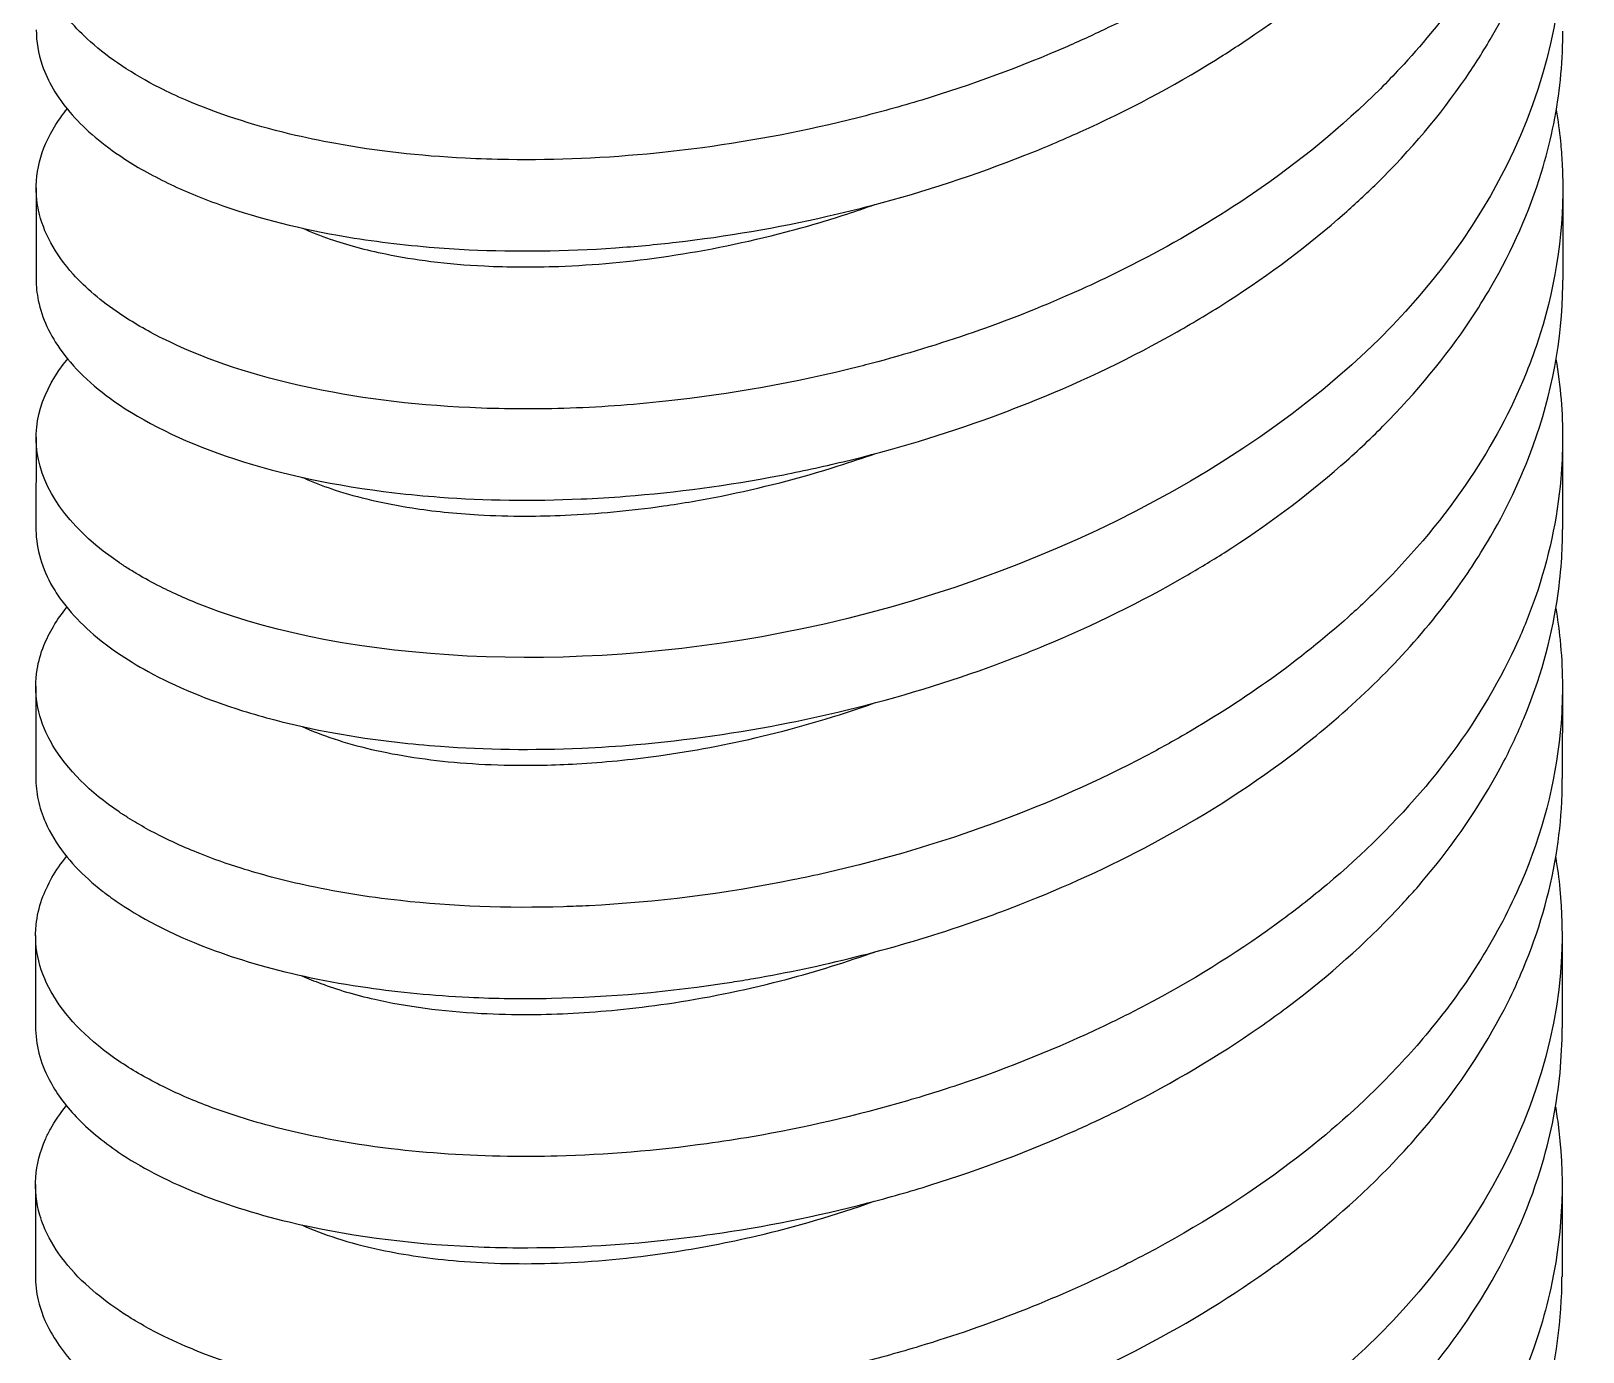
# Model space of a CAD drawing. Header units: millimetres. Extents: x 129 to 6329, y 33 to 3553.
# Drawn here: x 3519.15 to 3539.48, y 2365.58 to 2382.89 of the extents above; entities that cross this region are included whole.
import ezdxf

# ---------------------------------------------------------------- set-up
doc = ezdxf.new("R2010")
doc.units = ezdxf.units.MM
doc.layers.add('vistasIsometricas', color=255, linetype='Continuous')

msp = doc.modelspace()

# ---------------------------------------------------------------- linework, layer by layer
at = {"layer": 'vistasIsometricas', "extrusion": (1e-16, 0.816497, 0.57735)}
for p, q in [((3521.714, 2381.776), (3521.714, 2381.776)), ((3519.213, 2380.833), (3519.212, 2379.638)), ((3539.213, 2380.818), (3539.212, 2379.624)), ((3521.711, 2378.511), (3521.711, 2378.511)), ((3519.211, 2377.568), (3519.21, 2376.373)), ((3539.211, 2377.554), (3539.21, 2376.359)), ((3519.208, 2374.304), (3519.207, 2373.109)), ((3539.208, 2374.289), (3539.207, 2373.094)), ((3521.707, 2371.982), (3521.707, 2371.982)), ((3519.206, 2371.039), (3519.205, 2369.844)), ((3539.206, 2371.025), (3539.205, 2369.83)), ((3519.204, 2367.775), (3519.203, 2366.58)), ((3539.204, 2367.76), (3539.203, 2366.565))]:
    msp.add_line(p, q, dxfattribs=at)
at = {"layer": 'vistasIsometricas'}
for points, knots in [([(3539.134, 2391.647), (3539.135, 2391.641), (3539.136, 2391.636), (3539.224, 2391.099), (3539.243, 2390.564), (3539.178, 2389.877), (3539.157, 2389.725), (3539.043, 2389.052), (3538.888, 2388.537), (3538.588, 2387.845), (3538.497, 2387.659), (3538.129, 2386.973), (3537.797, 2386.49), (3537.29, 2385.889), (3537.168, 2385.752), (3536.626, 2385.179), (3536.161, 2384.766), (3535.45, 2384.229), (3535.242, 2384.08), (3534.473, 2383.568), (3533.88, 2383.232), (3533.083, 2382.848), (3532.905, 2382.766), (3532.107, 2382.417), (3531.466, 2382.182), (3530.537, 2381.9), (3530.258, 2381.823), (3529.3, 2381.581), (3528.618, 2381.451), (3527.742, 2381.332), (3527.541, 2381.309), (3526.676, 2381.222), (3526.025, 2381.194), (3525.207, 2381.206), (3525.018, 2381.212), (3524.233, 2381.252), (3523.665, 2381.317), (3522.931, 2381.45), (3522.731, 2381.492), (3522.032, 2381.66), (3521.574, 2381.81), (3521.054, 2382.036), (3520.942, 2382.088), (3520.474, 2382.325), (3520.169, 2382.529), (3519.823, 2382.837), (3519.731, 2382.93), (3519.452, 2383.26), (3519.321, 2383.506), (3519.24, 2383.829), (3519.227, 2383.903), (3519.199, 2384.226), (3519.245, 2384.475), (3519.396, 2384.8), (3519.442, 2384.88), (3519.533, 2385.018), (3519.575, 2385.075), (3519.622, 2385.132)], [16.394482, 16.394482, 16.394482, 16.394482, 16.395625, 16.395625, 16.500932, 16.500932, 16.531081, 16.531081, 16.634391, 16.634391, 16.673153, 16.673153, 16.778096, 16.778096, 16.809729, 16.809729, 16.912553, 16.912553, 16.953416, 16.953416, 17.058666, 17.058666, 17.088349, 17.088349, 17.190601, 17.190601, 17.234046, 17.234046, 17.339337, 17.339337, 17.370759, 17.370759, 17.475598, 17.475598, 17.507757, 17.507757, 17.610752, 17.610752, 17.650871, 17.650871, 17.756038, 17.756038, 17.786366, 17.786366, 17.888794, 17.888794, 17.931433, 17.931433, 18.036754, 18.036754, 18.06758, 18.06758, 18.171846, 18.171846, 18.206576, 18.206576, 18.231994, 18.231994, 18.231994, 18.231994]), ([(3520.307, 2381.256), (3520.484, 2381.136), (3520.682, 2381.022), (3521.106, 2380.813), (3521.33, 2380.719), (3522.044, 2380.459), (3522.579, 2380.317), (3523.545, 2380.145), (3523.945, 2380.093), (3524.534, 2380.044), (3524.709, 2380.032), (3525.499, 2379.995), (3526.141, 2380.002), (3527.064, 2380.066), (3527.33, 2380.091), (3528.252, 2380.197), (3528.915, 2380.31), (3529.777, 2380.507), (3529.975, 2380.555), (3530.85, 2380.786), (3531.517, 2381.004), (3532.411, 2381.357), (3532.652, 2381.459), (3533.51, 2381.846), (3534.104, 2382.16), (3534.839, 2382.618), (3535.012, 2382.731), (3535.724, 2383.22), (3536.225, 2383.625), (3536.811, 2384.186), (3536.941, 2384.318), (3537.488, 2384.901), (3537.854, 2385.375), (3538.285, 2386.07), (3538.399, 2386.276), (3538.749, 2386.976), (3538.933, 2387.48), (3539.088, 2388.143), (3539.117, 2388.293), (3539.193, 2388.767), (3539.219, 2389.092), (3539.219, 2389.417)], [0.000007, 0.000007, 0.000007, 0.000007, 0.060544, 0.060544, 0.118097, 0.118097, 0.231975, 0.231975, 0.305901, 0.305901, 0.336247, 0.336247, 0.441569, 0.441569, 0.483571, 0.483571, 0.586148, 0.586148, 0.616962, 0.616962, 0.72206, 0.72206, 0.761661, 0.761661, 0.864784, 0.864784, 0.897312, 0.897312, 1.00208, 1.00208, 1.033411, 1.033411, 1.138714, 1.138714, 1.182033, 1.182033, 1.284321, 1.284321, 1.314113, 1.314113, 1.378292, 1.378292, 1.378292, 1.378292]), ([(3539.132, 2388.383), (3539.155, 2388.245), (3539.173, 2388.108), (3539.187, 2387.97), (3539.24, 2387.437), (3539.224, 2386.901), (3539.14, 2386.371), (3539.061, 2385.879), (3538.923, 2385.392), (3538.729, 2384.915), (3538.645, 2384.709), (3538.55, 2384.505), (3538.446, 2384.304), (3538.098, 2383.636), (3537.638, 2382.996), (3537.081, 2382.4), (3536.997, 2382.309), (3536.911, 2382.22), (3536.823, 2382.132), (3536.326, 2381.637), (3535.762, 2381.175), (3535.146, 2380.754), (3534.708, 2380.455), (3534.243, 2380.177), (3533.759, 2379.921), (3533.44, 2379.753), (3533.113, 2379.595), (3532.779, 2379.448), (3531.937, 2379.075), (3531.051, 2378.769), (3530.154, 2378.533), (3530.104, 2378.52), (3530.054, 2378.507), (3530.003, 2378.494), (3529.155, 2378.279), (3528.298, 2378.127), (3527.461, 2378.037), (3527.009, 2377.988), (3526.564, 2377.958), (3526.128, 2377.944), (3525.706, 2377.932), (3525.294, 2377.935), (3524.895, 2377.954), (3524.113, 2377.99), (3523.381, 2378.086), (3522.722, 2378.231), (3522.696, 2378.237), (3522.669, 2378.243), (3522.643, 2378.249), (3521.963, 2378.404), (3521.364, 2378.613), (3520.868, 2378.86), (3520.662, 2378.963), (3520.475, 2379.072), (3520.305, 2379.186)], [0.79210065, 0.79210065, 0.79210065, 0.79210065, 0.7922947, 0.7922947, 0.7922947, 0.79304488, 0.79304488, 0.79304488, 0.79373979, 0.79373979, 0.79373979, 0.79403976, 0.79403976, 0.79403976, 0.79503463, 0.79503463, 0.79503463, 0.79518487, 0.79518487, 0.79518487, 0.79602951, 0.79602951, 0.79602951, 0.79662996, 0.79662996, 0.79662996, 0.79702441, 0.79702441, 0.79702441, 0.79801928, 0.79801928, 0.79801928, 0.79807504, 0.79807504, 0.79807504, 0.79901416, 0.79901416, 0.79901416, 0.79952013, 0.79952013, 0.79952013, 0.80000906, 0.80000906, 0.80000906, 0.80096521, 0.80096521, 0.80096521, 0.80100394, 0.80100394, 0.80100394, 0.80199881, 0.80199881, 0.80199881, 0.8024103, 0.8024103, 0.8024103, 0.8024103]), ([(3520.304, 2377.991), (3520.708, 2377.718), (3521.215, 2377.478), (3522.428, 2377.081), (3523.133, 2376.929), (3524.103, 2376.816), (3524.301, 2376.797), (3525.093, 2376.739), (3525.713, 2376.73), (3526.546, 2376.766), (3526.74, 2376.778), (3527.598, 2376.845), (3528.274, 2376.935), (3529.232, 2377.119), (3529.509, 2377.179), (3530.447, 2377.405), (3531.102, 2377.601), (3531.93, 2377.904), (3532.117, 2377.976), (3532.949, 2378.313), (3533.572, 2378.613), (3534.389, 2379.077), (3534.611, 2379.21), (3535.377, 2379.703), (3535.889, 2380.087), (3536.5, 2380.628), (3536.64, 2380.758), (3537.219, 2381.328), (3537.61, 2381.79), (3538.062, 2382.449), (3538.175, 2382.628), (3538.563, 2383.298), (3538.783, 2383.802), (3538.985, 2384.466), (3539.025, 2384.617), (3539.164, 2385.227), (3539.217, 2385.689), (3539.217, 2386.153)], [0.000015, 0.000015, 0.000015, 0.000015, 0.137548, 0.137548, 0.279056, 0.279056, 0.314551, 0.314551, 0.418029, 0.418029, 0.449059, 0.449059, 0.55438, 0.55438, 0.597295, 0.597295, 0.69967, 0.69967, 0.729791, 0.729791, 0.834994, 0.834994, 0.875354, 0.875354, 0.978301, 0.978301, 1.010298, 1.010298, 1.115176, 1.115176, 1.153597, 1.153597, 1.256995, 1.256995, 1.287196, 1.287196, 1.378565, 1.378565, 1.378565, 1.378565]), ([(3539.129, 2385.118), (3539.477, 2383.041), (3538.722, 2380.755), (3536.806, 2378.853), (3534.97, 2377.031), (3532.063, 2375.6), (3528.984, 2375.002), (3526.19, 2374.46), (3523.306, 2374.622), (3521.42, 2375.352), (3521.228, 2375.426), (3521.046, 2375.506), (3520.875, 2375.591), (3520.771, 2375.642), (3520.671, 2375.696), (3520.576, 2375.751), (3520.528, 2375.779), (3520.481, 2375.807), (3520.436, 2375.835), (3520.413, 2375.849), (3520.391, 2375.864), (3520.368, 2375.878), (3520.357, 2375.885), (3520.346, 2375.892), (3520.335, 2375.9), (3520.324, 2375.907), (3520.309, 2375.917), (3520.303, 2375.921)], [0.801115739, 0.801115739, 0.801115739, 0.801115739, 0.803454392, 0.803454392, 0.803454392, 0.805696046, 0.805696046, 0.805696046, 0.807730143, 0.807730143, 0.807730143, 0.807937699, 0.807937699, 0.807937699, 0.808064182, 0.808064182, 0.808064182, 0.808127423, 0.808127423, 0.808127423, 0.808159044, 0.808159044, 0.808159044, 0.808174854, 0.808174854, 0.808174854, 0.808190664, 0.808190664, 0.808190664, 0.808190664]), ([(3519.21, 2376.373), (3519.21, 2376.366), (3519.21, 2376.358), (3519.214, 2376.099), (3519.287, 2375.848), (3519.469, 2375.536), (3519.515, 2375.467), (3519.742, 2375.168), (3519.98, 2374.947), (3520.402, 2374.658), (3520.537, 2374.575), (3521.037, 2374.302), (3521.451, 2374.129), (3522.054, 2373.941), (3522.195, 2373.9), (3522.832, 2373.734), (3523.368, 2373.635), (3524.127, 2373.549), (3524.316, 2373.531), (3525.099, 2373.474), (3525.719, 2373.465), (3526.595, 2373.504), (3526.832, 2373.519), (3527.733, 2373.597), (3528.407, 2373.692), (3529.295, 2373.869), (3529.505, 2373.915), (3530.38, 2374.122), (3531.041, 2374.318), (3531.934, 2374.641), (3532.18, 2374.736), (3533.065, 2375.103), (3533.684, 2375.407), (3534.442, 2375.846), (3534.611, 2375.948), (3535.327, 2376.404), (3535.84, 2376.785), (3536.498, 2377.362), (3536.682, 2377.534), (3537.295, 2378.152), (3537.68, 2378.618), (3538.098, 2379.245), (3538.186, 2379.387), (3538.554, 2380.02), (3538.776, 2380.524), (3538.991, 2381.226), (3539.039, 2381.413), (3539.16, 2381.985), (3539.205, 2382.371), (3539.214, 2382.801), (3539.215, 2382.845), (3539.215, 2382.888)], [3.000543, 3.000543, 3.000543, 3.000543, 3.003764, 3.003764, 3.108973, 3.108973, 3.139072, 3.139072, 3.241447, 3.241447, 3.28438, 3.28438, 3.389704, 3.389704, 3.420753, 3.420753, 3.525267, 3.525267, 3.558969, 3.558969, 3.662488, 3.662488, 3.700413, 3.700413, 3.805185, 3.805185, 3.837717, 3.837717, 3.940845, 3.940845, 3.980437, 3.980437, 4.085539, 4.085539, 4.116359, 4.116359, 4.218942, 4.218942, 4.260932, 4.260932, 4.366259, 4.366259, 4.396598, 4.396598, 4.500215, 4.500215, 4.537729, 4.537729, 4.613983, 4.613983, 4.622537, 4.622537, 4.622537, 4.622537]), ([(3519.215, 2382.903), (3519.214, 2382.749), (3519.24, 2382.595), (3519.364, 2382.232), (3519.484, 2382.025), (3519.824, 2381.626), (3520.042, 2381.434), (3520.307, 2381.256)], [3.0003912, 3.0003912, 3.0003912, 3.0003912, 3.0649183, 3.0649183, 3.1540628, 3.1540628, 3.2441214, 3.2441214, 3.2441214, 3.2441214]), ([(3520.305, 2379.186), (3520.065, 2379.348), (3519.862, 2379.522), (3519.699, 2379.702), (3519.459, 2379.969), (3519.306, 2380.253), (3519.244, 2380.54), (3519.235, 2380.585), (3519.227, 2380.629), (3519.222, 2380.674), (3519.184, 2381.007), (3519.268, 2381.343), (3519.471, 2381.662), (3519.515, 2381.732), (3519.564, 2381.8), (3519.619, 2381.867)], [0.802410298, 0.802410298, 0.802410298, 0.802410298, 0.802993718, 0.802993718, 0.802993718, 0.803855384, 0.803855384, 0.803855384, 0.803988597, 0.803988597, 0.803988597, 0.804983478, 0.804983478, 0.804983478, 0.805198524, 0.805198524, 0.805198524, 0.805198524]), ([(3539.127, 2381.853), (3539.15, 2381.716), (3539.168, 2381.578), (3539.182, 2381.441), (3539.191, 2381.346), (3539.199, 2381.252), (3539.204, 2381.157), (3539.242, 2380.449), (3539.158, 2379.739), (3538.954, 2379.044), (3538.89, 2378.823), (3538.813, 2378.603), (3538.724, 2378.386), (3538.534, 2377.921), (3538.291, 2377.466), (3537.997, 2377.027), (3537.665, 2376.53), (3537.269, 2376.053), (3536.818, 2375.603), (3536.684, 2375.47), (3536.545, 2375.339), (3536.402, 2375.21), (3535.775, 2374.649), (3535.061, 2374.137), (3534.284, 2373.686), (3534.11, 2373.585), (3533.934, 2373.487), (3533.754, 2373.392), (3533.131, 2373.064), (3532.474, 2372.773), (3531.798, 2372.523), (3531.209, 2372.305), (3530.606, 2372.119), (3529.999, 2371.965), (3529.708, 2371.891), (3529.416, 2371.825), (3529.124, 2371.766), (3528.223, 2371.584), (3527.322, 2371.472), (3526.456, 2371.429), (3526.344, 2371.423), (3526.233, 2371.419), (3526.123, 2371.415), (3525.376, 2371.392), (3524.658, 2371.421), (3523.988, 2371.495), (3523.541, 2371.544), (3523.116, 2371.614), (3522.718, 2371.702), (3522.431, 2371.765), (3522.157, 2371.838), (3521.9, 2371.919), (3521.711, 2371.978), (3521.53, 2372.042), (3521.358, 2372.111), (3521.155, 2372.191), (3520.965, 2372.277), (3520.789, 2372.369), (3520.7, 2372.414), (3520.616, 2372.461), (3520.534, 2372.509), (3520.493, 2372.533), (3520.454, 2372.558), (3520.415, 2372.582), (3520.395, 2372.595), (3520.376, 2372.607), (3520.357, 2372.619), (3520.352, 2372.622), (3520.347, 2372.626), (3520.342, 2372.629), (3520.338, 2372.632), (3520.333, 2372.635), (3520.328, 2372.638), (3520.324, 2372.641), (3520.319, 2372.644), (3520.314, 2372.647), (3520.31, 2372.651), (3520.303, 2372.655), (3520.3, 2372.657)], [0.80366168, 0.80366168, 0.80366168, 0.80366168, 0.80385538, 0.80385538, 0.80385538, 0.80398862, 0.80398862, 0.80398862, 0.80498349, 0.80498349, 0.80498349, 0.80530047, 0.80530047, 0.80530047, 0.80597838, 0.80597838, 0.80597838, 0.80674555, 0.80674555, 0.80674555, 0.80697325, 0.80697325, 0.80697325, 0.80796812, 0.80796812, 0.80796812, 0.80819064, 0.80819064, 0.80819064, 0.808963, 0.808963, 0.808963, 0.80963572, 0.80963572, 0.80963572, 0.80995788, 0.80995788, 0.80995788, 0.81095275, 0.81095275, 0.81095275, 0.81108081, 0.81108081, 0.81108081, 0.81194762, 0.81194762, 0.81194762, 0.81252589, 0.81252589, 0.81252589, 0.81294249, 0.81294249, 0.81294249, 0.81324844, 0.81324844, 0.81324844, 0.81360971, 0.81360971, 0.81360971, 0.81379034, 0.81379034, 0.81379034, 0.81388066, 0.81388066, 0.81388066, 0.81392582, 0.81392582, 0.81392582, 0.81393736, 0.81393736, 0.81393736, 0.8139484, 0.8139484, 0.8139484, 0.81395969, 0.81395969, 0.81395969, 0.81397098, 0.81397098, 0.81397098, 0.81397098]), ([(3522.702, 2380.305), (3522.815, 2380.254), (3522.936, 2380.206), (3523.285, 2380.086), (3523.529, 2380.021), (3523.981, 2379.929), (3524.178, 2379.896), (3524.608, 2379.843), (3524.842, 2379.822), (3525.396, 2379.795), (3525.721, 2379.793), (3526.52, 2379.822), (3527.001, 2379.866), (3528.002, 2380.015), (3528.518, 2380.119), (3529.303, 2380.326), (3529.569, 2380.404), (3529.957, 2380.53), (3530.079, 2380.572), (3530.201, 2380.615)], [-9.9415148, -9.9415148, -9.9415148, -9.9415148, -9.905601, -9.905601, -9.8448893, -9.8448893, -9.8020486, -9.8020486, -9.7558686, -9.7558686, -9.6969409, -9.6969409, -9.6164501, -9.6164501, -9.5342024, -9.5342024, -9.4920954, -9.4920954, -9.4725959, -9.4725959, -9.4725959, -9.4725959]), ([(3519.212, 2379.638), (3519.212, 2379.544), (3519.222, 2379.451), (3519.241, 2379.357), (3519.288, 2379.129), (3519.392, 2378.903), (3519.553, 2378.685), (3519.734, 2378.44), (3519.986, 2378.206), (3520.304, 2377.991)], [0.193767836, 0.193767836, 0.193767836, 0.193767836, 0.19404287, 0.19404287, 0.19404287, 0.194715842, 0.194715842, 0.194715842, 0.1954739, 0.1954739, 0.1954739, 0.1954739]), ([(3520.3, 2371.462), (3520.636, 2371.234), (3521.055, 2371.022), (3521.558, 2370.839), (3521.742, 2370.772), (3521.937, 2370.709), (3522.143, 2370.651), (3522.569, 2370.53), (3523.041, 2370.429), (3523.556, 2370.355), (3523.971, 2370.295), (3524.413, 2370.252), (3524.88, 2370.23), (3525.229, 2370.213), (3525.591, 2370.208), (3525.965, 2370.216), (3526.712, 2370.232), (3527.506, 2370.299), (3528.325, 2370.428), (3528.42, 2370.443), (3528.515, 2370.458), (3528.61, 2370.475), (3529.491, 2370.627), (3530.398, 2370.85), (3531.298, 2371.152), (3531.566, 2371.242), (3531.833, 2371.339), (3532.098, 2371.443), (3532.69, 2371.674), (3533.272, 2371.939), (3533.834, 2372.24), (3534.464, 2372.577), (3535.068, 2372.958), (3535.629, 2373.381), (3535.767, 2373.485), (3535.902, 2373.592), (3536.035, 2373.701), (3536.683, 2374.234), (3537.261, 2374.827), (3537.74, 2375.468), (3537.916, 2375.704), (3538.078, 2375.947), (3538.226, 2376.195), (3538.467, 2376.601), (3538.668, 2377.022), (3538.825, 2377.456), (3539.07, 2378.133), (3539.204, 2378.84), (3539.212, 2379.559), (3539.212, 2379.58), (3539.212, 2379.602), (3539.212, 2379.624)], [0.18391321, 0.18391321, 0.18391321, 0.18391321, 0.18514426, 0.18514426, 0.18514426, 0.18559452, 0.18559452, 0.18559452, 0.18652616, 0.18652616, 0.18652616, 0.18727583, 0.18727583, 0.18727583, 0.18783685, 0.18783685, 0.18783685, 0.18895714, 0.18895714, 0.18895714, 0.18908629, 0.18908629, 0.18908629, 0.19028237, 0.19028237, 0.19028237, 0.19063845, 0.19063845, 0.19063845, 0.19143141, 0.19143141, 0.19143141, 0.19231976, 0.19231976, 0.19231976, 0.19253852, 0.19253852, 0.19253852, 0.19360799, 0.19360799, 0.19360799, 0.19400107, 0.19400107, 0.19400107, 0.19464344, 0.19464344, 0.19464344, 0.19564789, 0.19564789, 0.19564789, 0.19567814, 0.19567814, 0.19567814, 0.19567814]), ([(3520.303, 2375.921), (3519.708, 2376.324), (3519.345, 2376.794), (3519.242, 2377.276), (3519.146, 2377.724), (3519.285, 2378.179), (3519.631, 2378.6)], [0.808190664, 0.808190664, 0.808190664, 0.808190664, 0.809635748, 0.809635748, 0.809635748, 0.81097887, 0.81097887, 0.81097887, 0.81097887]), ([(3539.124, 2378.589), (3539.183, 2378.238), (3539.212, 2377.885), (3539.21, 2377.361), (3539.202, 2377.191), (3539.141, 2376.496), (3539.029, 2375.976), (3538.786, 2375.276), (3538.712, 2375.089), (3538.401, 2374.395), (3538.11, 2373.901), (3537.65, 2373.279), (3537.536, 2373.135), (3537.036, 2372.538), (3536.602, 2372.108), (3535.934, 2371.547), (3535.741, 2371.395), (3535.016, 2370.858), (3534.447, 2370.5), (3533.671, 2370.084), (3533.493, 2369.993), (3532.709, 2369.611), (3532.08, 2369.352), (3531.167, 2369.037), (3530.898, 2368.952), (3529.953, 2368.676), (3529.271, 2368.519), (3528.395, 2368.368), (3528.197, 2368.338), (3527.334, 2368.218), (3526.676, 2368.164), (3525.819, 2368.143), (3525.603, 2368.141), (3524.859, 2368.152), (3524.348, 2368.186), (3523.294, 2368.312), (3522.763, 2368.414), (3521.972, 2368.625), (3521.685, 2368.718), (3521.211, 2368.901), (3521.016, 2368.988), (3520.64, 2369.178), (3520.46, 2369.282), (3520.298, 2369.392)], [19.638215, 19.638215, 19.638215, 19.638215, 19.707867, 19.707867, 19.741432, 19.741432, 19.844897, 19.844897, 19.883013, 19.883013, 19.987821, 19.987821, 20.020139, 20.020139, 20.123188, 20.123188, 20.163082, 20.163082, 20.268222, 20.268222, 20.298755, 20.298755, 20.401244, 20.401244, 20.443616, 20.443616, 20.54894, 20.54894, 20.579566, 20.579566, 20.683586, 20.683586, 20.719371, 20.719371, 20.808191, 20.808191, 20.912355, 20.912355, 20.977943, 20.977943, 21.029248, 21.029248, 21.084542, 21.084542, 21.084542, 21.084542]), ([(3522.7, 2377.041), (3522.724, 2377.03), (3522.748, 2377.019), (3522.884, 2376.961), (3523.004, 2376.916), (3523.428, 2376.777), (3523.765, 2376.698), (3524.41, 2376.598), (3524.701, 2376.567), (3525.208, 2376.538), (3525.416, 2376.533), (3525.797, 2376.533), (3525.969, 2376.537), (3526.558, 2376.562), (3526.989, 2376.603), (3527.682, 2376.702), (3527.936, 2376.745), (3528.699, 2376.898), (3529.212, 2377.029), (3529.881, 2377.241), (3530.041, 2377.294), (3530.199, 2377.35)], [-10.4830973, -10.4830973, -10.4830973, -10.4830973, -10.4755689, -10.4755689, -10.4409498, -10.4409498, -10.3608345, -10.3608345, -10.3022658, -10.3022658, -10.263758, -10.263758, -10.2335183, -10.2335183, -10.1614689, -10.1614689, -10.1205209, -10.1205209, -10.0395107, -10.0395107, -10.0141946, -10.0141946, -10.0141946, -10.0141946]), ([(3520.297, 2368.197), (3520.577, 2368.008), (3520.906, 2367.835), (3521.654, 2367.528), (3522.071, 2367.395), (3523.246, 2367.113), (3524.057, 2367.001), (3525.131, 2366.954), (3525.332, 2366.949), (3526.163, 2366.945), (3526.814, 2366.978), (3527.677, 2367.072), (3527.875, 2367.097), (3528.75, 2367.222), (3529.432, 2367.359), (3530.386, 2367.607), (3530.661, 2367.685), (3531.586, 2367.974), (3532.224, 2368.214), (3533.022, 2368.571), (3533.201, 2368.655), (3533.996, 2369.047), (3534.584, 2369.388), (3535.341, 2369.905), (3535.545, 2370.052), (3536.246, 2370.594), (3536.705, 2371.011), (3537.239, 2371.59), (3537.361, 2371.73), (3537.859, 2372.336), (3538.182, 2372.822), (3538.538, 2373.508), (3538.624, 2373.694), (3538.912, 2374.386), (3539.058, 2374.903), (3539.164, 2375.593), (3539.183, 2375.762), (3539.205, 2376.074), (3539.21, 2376.216), (3539.21, 2376.359)], [0.000015, 0.000015, 0.000015, 0.000015, 0.095199, 0.095199, 0.189836, 0.189836, 0.339713, 0.339713, 0.373596, 0.373596, 0.478065, 0.478065, 0.509074, 0.509074, 0.614395, 0.614395, 0.657279, 0.657279, 0.759662, 0.759662, 0.789804, 0.789804, 0.895003, 0.895003, 0.93534, 0.93534, 1.038293, 1.038293, 1.070305, 1.070305, 1.17518, 1.17518, 1.213587, 1.213587, 1.316988, 1.316988, 1.350353, 1.350353, 1.378471, 1.378471, 1.378471, 1.378471]), ([(3520.3, 2372.657), (3519.922, 2372.913), (3519.619, 2373.208), (3519.429, 2373.533), (3519.406, 2373.572), (3519.385, 2373.612), (3519.365, 2373.652), (3519.23, 2373.928), (3519.177, 2374.223), (3519.226, 2374.524), (3519.243, 2374.628), (3519.272, 2374.733), (3519.314, 2374.837), (3519.381, 2375.005), (3519.48, 2375.173), (3519.615, 2375.338)], [0.81397098, 0.81397098, 0.81397098, 0.81397098, 0.815508534, 0.815508534, 0.815508534, 0.815695344, 0.815695344, 0.815695344, 0.816977215, 0.816977215, 0.816977215, 0.817419708, 0.817419708, 0.817419708, 0.818128286, 0.818128286, 0.818128286, 0.818128286]), ([(3539.122, 2375.324), (3539.145, 2375.187), (3539.163, 2375.049), (3539.177, 2374.912), (3539.214, 2374.549), (3539.218, 2374.184), (3539.19, 2373.821), (3539.139, 2373.157), (3538.981, 2372.497), (3538.719, 2371.857), (3538.702, 2371.815), (3538.685, 2371.773), (3538.667, 2371.732), (3538.374, 2371.052), (3537.966, 2370.395), (3537.456, 2369.779), (3537.257, 2369.537), (3537.042, 2369.302), (3536.813, 2369.074), (3536.457, 2368.719), (3536.067, 2368.381), (3535.647, 2368.063), (3535.065, 2367.622), (3534.427, 2367.22), (3533.749, 2366.863), (3533.624, 2366.797), (3533.497, 2366.732), (3533.369, 2366.669), (3532.55, 2366.266), (3531.679, 2365.926), (3530.789, 2365.657), (3530.526, 2365.577), (3530.26, 2365.504), (3529.994, 2365.436), (3529.362, 2365.276), (3528.725, 2365.15), (3528.094, 2365.059), (3527.424, 2364.963), (3526.76, 2364.906), (3526.118, 2364.886), (3525.903, 2364.879), (3525.69, 2364.877), (3525.48, 2364.879), (3524.644, 2364.886), (3523.853, 2364.959), (3523.137, 2365.088), (3522.992, 2365.114), (3522.851, 2365.142), (3522.713, 2365.172), (3522.215, 2365.282), (3521.759, 2365.42), (3521.353, 2365.581), (3521.313, 2365.597), (3521.273, 2365.614), (3521.234, 2365.63), (3521.075, 2365.696), (3520.925, 2365.766), (3520.784, 2365.839), (3520.696, 2365.885), (3520.611, 2365.932), (3520.529, 2365.98), (3520.482, 2366.008), (3520.436, 2366.036), (3520.392, 2366.065), (3520.362, 2366.083), (3520.336, 2366.101), (3520.305, 2366.122), (3520.301, 2366.124), (3520.298, 2366.126), (3520.296, 2366.128)], [0.8152223, 0.8152223, 0.8152223, 0.8152223, 0.81541609, 0.81541609, 0.81541609, 0.81592721, 0.81592721, 0.81592721, 0.81686118, 0.81686118, 0.81686118, 0.81692207, 0.81692207, 0.81692207, 0.81791695, 0.81791695, 0.81791695, 0.81830626, 0.81830626, 0.81830626, 0.81891184, 0.81891184, 0.81891184, 0.81975135, 0.81975135, 0.81975135, 0.81990671, 0.81990671, 0.81990671, 0.82090158, 0.82090158, 0.82090158, 0.82119644, 0.82119644, 0.82119644, 0.82189646, 0.82189646, 0.82189646, 0.82264153, 0.82264153, 0.82264153, 0.82289133, 0.82289133, 0.82289133, 0.8238862, 0.8238862, 0.8238862, 0.82408662, 0.82408662, 0.82408662, 0.82480916, 0.82480916, 0.82480916, 0.82488108, 0.82488108, 0.82488108, 0.82517043, 0.82517043, 0.82517043, 0.82535107, 0.82535107, 0.82535107, 0.82545558, 0.82545558, 0.82545558, 0.82552419, 0.82552419, 0.82552419, 0.82553171, 0.82553171, 0.82553171, 0.82553171]), ([(3522.697, 2373.776), (3522.826, 2373.718), (3522.965, 2373.664), (3523.422, 2373.513), (3523.772, 2373.431), (3524.549, 2373.313), (3524.974, 2373.277), (3525.707, 2373.265), (3525.997, 2373.271), (3526.643, 2373.307), (3527.002, 2373.342), (3527.812, 2373.454), (3528.264, 2373.539), (3529.212, 2373.766), (3529.707, 2373.912), (3530.196, 2374.086)], [-11.1864384, -11.1864384, -11.1864384, -11.1864384, -11.1454675, -11.1454675, -11.0624179, -11.0624179, -10.9790406, -10.9790406, -10.9279098, -10.9279098, -10.8679292, -10.8679292, -10.7956498, -10.7956498, -10.7174159, -10.7174159, -10.7174159, -10.7174159]), ([(3519.203, 2366.58), (3519.203, 2366.473), (3519.215, 2366.367), (3519.273, 2366.119), (3519.328, 2365.978), (3519.511, 2365.652), (3519.656, 2365.469), (3519.989, 2365.153), (3520.164, 2365.016), (3520.516, 2364.788), (3520.682, 2364.694), (3521.007, 2364.532), (3521.162, 2364.463), (3521.745, 2364.229), (3522.217, 2364.085), (3522.882, 2363.94), (3523.031, 2363.911), (3523.712, 2363.791), (3524.278, 2363.729), (3525.126, 2363.689), (3525.383, 2363.683), (3526.28, 2363.684), (3526.939, 2363.723), (3527.811, 2363.825), (3528.011, 2363.852), (3528.886, 2363.983), (3529.565, 2364.124), (3530.448, 2364.361), (3530.656, 2364.421), (3531.521, 2364.687), (3532.166, 2364.927), (3533.026, 2365.308), (3533.261, 2365.419), (3534.105, 2365.845), (3534.687, 2366.189), (3535.389, 2366.677), (3535.545, 2366.79), (3536.201, 2367.293), (3536.661, 2367.707), (3537.238, 2368.325), (3537.396, 2368.508), (3537.921, 2369.164), (3538.238, 2369.654), (3538.564, 2370.305), (3538.631, 2370.452), (3538.898, 2371.089), (3539.042, 2371.588), (3539.163, 2372.324), (3539.188, 2372.557), (3539.205, 2372.891), (3539.207, 2372.993), (3539.207, 2373.094)], [1.378019, 1.378019, 1.378019, 1.378019, 1.4226, 1.4226, 1.482381, 1.482381, 1.563335, 1.563335, 1.629369, 1.629369, 1.679683, 1.679683, 1.72072, 1.72072, 1.825993, 1.825993, 1.855598, 1.855598, 1.957893, 1.957893, 2.001186, 2.001186, 2.106495, 2.106495, 2.137807, 2.137807, 2.242564, 2.242564, 2.275157, 2.275157, 2.378303, 2.378303, 2.417809, 2.417809, 2.522895, 2.522895, 2.553797, 2.553797, 2.656402, 2.656402, 2.698284, 2.698284, 2.803607, 2.803607, 2.833862, 2.833862, 2.933981, 2.933981, 2.97986, 2.97986, 2.999894, 2.999894, 2.999894, 2.999894]), ([(3519.208, 2373.109), (3519.208, 2373.011), (3519.218, 2372.913), (3519.239, 2372.816), (3519.26, 2372.718), (3519.291, 2372.62), (3519.334, 2372.523), (3519.395, 2372.382), (3519.479, 2372.244), (3519.584, 2372.109), (3519.673, 2371.995), (3519.778, 2371.883), (3519.897, 2371.775), (3519.957, 2371.721), (3520.02, 2371.668), (3520.087, 2371.616), (3520.097, 2371.608), (3520.106, 2371.601), (3520.116, 2371.594), (3520.14, 2371.575), (3520.165, 2371.556), (3520.191, 2371.538), (3520.208, 2371.525), (3520.226, 2371.512), (3520.244, 2371.5), (3520.263, 2371.487), (3520.287, 2371.47), (3520.3, 2371.462)], [0.182176417, 0.182176417, 0.182176417, 0.182176417, 0.18246812, 0.18246812, 0.18246812, 0.182763015, 0.182763015, 0.182763015, 0.183190665, 0.183190665, 0.183190665, 0.183551938, 0.183551938, 0.183551938, 0.183732574, 0.183732574, 0.183732574, 0.183757886, 0.183757886, 0.183757886, 0.183822892, 0.183822892, 0.183822892, 0.183868051, 0.183868051, 0.183868051, 0.18391321, 0.18391321, 0.18391321, 0.18391321]), ([(3520.298, 2369.392), (3519.913, 2369.652), (3519.626, 2369.94), (3519.258, 2370.546), (3519.181, 2370.862), (3519.225, 2371.29), (3519.25, 2371.402), (3519.356, 2371.704), (3519.464, 2371.892), (3519.612, 2372.074)], [0.0000147, 0.0000147, 0.0000147, 0.0000147, 0.131122, 0.131122, 0.2632494, 0.2632494, 0.3101574, 0.3101574, 0.3913907, 0.3913907, 0.3913907, 0.3913907]), ([(3539.12, 2372.06), (3539.143, 2371.922), (3539.161, 2371.785), (3539.175, 2371.647), (3539.41, 2369.303), (3538.223, 2366.912), (3536.04, 2365.111), (3533.846, 2363.301), (3530.692, 2362.111), (3527.721, 2361.745), (3525.882, 2361.519), (3524.125, 2361.596), (3522.71, 2361.908), (3521.715, 2362.127), (3520.888, 2362.461), (3520.293, 2362.863)], [0.82100243, 0.82100243, 0.82100243, 0.82100243, 0.82119642, 0.82119642, 0.82119642, 0.82449771, 0.82449771, 0.82449771, 0.82781452, 0.82781452, 0.82781452, 0.82986693, 0.82986693, 0.82986693, 0.83131202, 0.83131202, 0.83131202, 0.83131202]), ([(3522.695, 2370.511), (3522.774, 2370.476), (3522.857, 2370.442), (3523.155, 2370.33), (3523.39, 2370.261), (3524.062, 2370.109), (3524.53, 2370.046), (3525.251, 2370.007), (3525.467, 2370.002), (3526.055, 2370.006), (3526.436, 2370.026), (3527.043, 2370.086), (3527.261, 2370.112), (3527.968, 2370.216), (3528.465, 2370.316), (3529.362, 2370.547), (3529.759, 2370.668), (3530.167, 2370.812), (3530.18, 2370.816), (3530.194, 2370.821)], [-10.5639299, -10.5639299, -10.5639299, -10.5639299, -10.538835, -10.538835, -10.4780367, -10.4780367, -10.3804849, -10.3804849, -10.3406528, -10.3406528, -10.2750725, -10.2750725, -10.2392498, -10.2392498, -10.1600641, -10.1600641, -10.0970979, -10.0970979, -10.094975, -10.094975, -10.094975, -10.094975]), ([(3519.205, 2369.844), (3519.205, 2369.611), (3519.264, 2369.379), (3519.47, 2368.984), (3519.589, 2368.82), (3519.893, 2368.5), (3520.08, 2368.344), (3520.297, 2368.197)], [3.0002735, 3.0002735, 3.0002735, 3.0002735, 3.0978939, 3.0978939, 3.1700111, 3.1700111, 3.2440399, 3.2440399, 3.2440399, 3.2440399]), ([(3520.292, 2361.668), (3520.708, 2361.387), (3521.234, 2361.14), (3522.494, 2360.737), (3523.227, 2360.586), (3524.212, 2360.481), (3524.395, 2360.465), (3525.181, 2360.412), (3525.812, 2360.407), (3526.699, 2360.453), (3526.937, 2360.47), (3527.833, 2360.552), (3528.499, 2360.65), (3529.386, 2360.832), (3529.603, 2360.881), (3530.495, 2361.098), (3531.163, 2361.301), (3532.045, 2361.629), (3532.273, 2361.719), (3533.131, 2362.081), (3533.74, 2362.383), (3534.486, 2362.819), (3534.652, 2362.921), (3535.378, 2363.387), (3535.901, 2363.781), (3536.565, 2364.374), (3536.746, 2364.547), (3537.341, 2365.158), (3537.711, 2365.614), (3538.117, 2366.231), (3538.205, 2366.375), (3538.572, 2367.018), (3538.793, 2367.531), (3539.004, 2368.252), (3539.053, 2368.451), (3539.167, 2369.042), (3539.205, 2369.435), (3539.205, 2369.83)], [0.000017, 0.000017, 0.000017, 0.000017, 0.141679, 0.141679, 0.287309, 0.287309, 0.319791, 0.319791, 0.424569, 0.424569, 0.462543, 0.462543, 0.566047, 0.566047, 0.599718, 0.599718, 0.704236, 0.704236, 0.741172, 0.741172, 0.844922, 0.844922, 0.875353, 0.875353, 0.980677, 0.980677, 1.022792, 1.022792, 1.125343, 1.125343, 1.156074, 1.156074, 1.261185, 1.261185, 1.300874, 1.300874, 1.378572, 1.378572, 1.378572, 1.378572]), ([(3520.296, 2366.128), (3520.155, 2366.223), (3520.026, 2366.322), (3519.91, 2366.426), (3519.63, 2366.675), (3519.425, 2366.949), (3519.31, 2367.237), (3519.291, 2367.283), (3519.275, 2367.329), (3519.262, 2367.376), (3519.167, 2367.699), (3519.186, 2368.037), (3519.335, 2368.371), (3519.355, 2368.415), (3519.377, 2368.459), (3519.401, 2368.503), (3519.458, 2368.606), (3519.528, 2368.708), (3519.61, 2368.809)], [0.825531708, 0.825531708, 0.825531708, 0.825531708, 0.826016816, 0.826016816, 0.826016816, 0.827186574, 0.827186574, 0.827186574, 0.827373582, 0.827373582, 0.827373582, 0.828670171, 0.828670171, 0.828670171, 0.828841441, 0.828841441, 0.828841441, 0.82924413, 0.82924413, 0.82924413, 0.82924413]), ([(3539.117, 2368.795), (3539.121, 2368.774), (3539.124, 2368.754), (3539.127, 2368.734), (3539.134, 2368.692), (3539.14, 2368.65), (3539.146, 2368.608), (3539.241, 2367.912), (3539.219, 2367.2), (3539.071, 2366.489), (3539.031, 2366.297), (3538.982, 2366.106), (3538.924, 2365.915), (3538.772, 2365.417), (3538.557, 2364.922), (3538.28, 2364.439), (3538.034, 2364.01), (3537.738, 2363.59), (3537.397, 2363.184), (3537.22, 2362.973), (3537.03, 2362.767), (3536.829, 2362.565), (3536.252, 2361.988), (3535.578, 2361.448), (3534.824, 2360.963), (3534.761, 2360.922), (3534.697, 2360.882), (3534.633, 2360.842), (3533.947, 2360.417), (3533.2, 2360.035), (3532.41, 2359.708), (3531.935, 2359.511), (3531.444, 2359.333), (3530.943, 2359.177), (3530.555, 2359.055), (3530.161, 2358.946), (3529.764, 2358.851), (3528.873, 2358.637), (3527.966, 2358.49), (3527.077, 2358.413), (3527.002, 2358.407), (3526.928, 2358.401), (3526.854, 2358.395), (3526.059, 2358.337), (3525.28, 2358.334), (3524.544, 2358.385), (3524.024, 2358.422), (3523.525, 2358.485), (3523.056, 2358.572), (3522.812, 2358.618), (3522.576, 2358.67), (3522.349, 2358.729), (3521.785, 2358.875), (3521.279, 2359.06), (3520.847, 2359.276), (3520.78, 2359.309), (3520.715, 2359.343), (3520.652, 2359.378), (3520.619, 2359.396), (3520.588, 2359.414), (3520.556, 2359.432), (3520.51, 2359.459), (3520.464, 2359.487), (3520.42, 2359.514), (3520.398, 2359.528), (3520.376, 2359.542), (3520.355, 2359.556), (3520.342, 2359.564), (3520.329, 2359.573), (3520.317, 2359.581), (3520.308, 2359.587), (3520.3, 2359.592), (3520.292, 2359.598), (3520.291, 2359.598), (3520.291, 2359.598), (3520.291, 2359.598)], [0.828905944, 0.828905944, 0.828905944, 0.828905944, 0.828931707, 0.828931707, 0.828931707, 0.828984633, 0.828984633, 0.828984633, 0.829861065, 0.829861065, 0.829861065, 0.830097526, 0.830097526, 0.830097526, 0.830714909, 0.830714909, 0.830714909, 0.831263344, 0.831263344, 0.831263344, 0.831547811, 0.831547811, 0.831547811, 0.832361234, 0.832361234, 0.832361234, 0.832429162, 0.832429162, 0.832429162, 0.833156497, 0.833156497, 0.833156497, 0.83359498, 0.83359498, 0.83359498, 0.833934774, 0.833934774, 0.833934774, 0.83469708, 0.83469708, 0.83469708, 0.834760799, 0.834760799, 0.834760799, 0.835444381, 0.835444381, 0.835444381, 0.835926617, 0.835926617, 0.835926617, 0.836177529, 0.836177529, 0.836177529, 0.836800981, 0.836800981, 0.836800981, 0.836897289, 0.836897289, 0.836897289, 0.836946708, 0.836946708, 0.836946708, 0.837019572, 0.837019572, 0.837019572, 0.837056003, 0.837056003, 0.837056003, 0.837077693, 0.837077693, 0.837077693, 0.837091665, 0.837091665, 0.837091665, 0.837092435, 0.837092435, 0.837092435, 0.837092435]), ([(3522.693, 2367.247), (3522.831, 2367.184), (3522.983, 2367.126), (3523.326, 2367.015), (3523.519, 2366.964), (3524.038, 2366.854), (3524.381, 2366.804), (3525.153, 2366.74), (3525.586, 2366.73), (3526.512, 2366.764), (3527.005, 2366.809), (3527.887, 2366.941), (3528.269, 2367.014), (3529.166, 2367.225), (3529.682, 2367.375), (3530.191, 2367.556)], [-12.4320151, -12.4320151, -12.4320151, -12.4320151, -12.3877255, -12.3877255, -12.3399237, -12.3399237, -12.2673348, -12.2673348, -12.1878503, -12.1878503, -12.1055076, -12.1055076, -12.0444754, -12.0444754, -11.962961, -11.962961, -11.962961, -11.962961]), ([(3520.29, 2358.403), (3520.325, 2358.38), (3520.36, 2358.357), (3520.396, 2358.334), (3520.824, 2358.063), (3521.359, 2357.825), (3521.983, 2357.636), (3522.213, 2357.567), (3522.455, 2357.504), (3522.707, 2357.448), (3523.14, 2357.353), (3523.605, 2357.279), (3524.095, 2357.229), (3524.731, 2357.164), (3525.409, 2357.14), (3526.113, 2357.162), (3526.266, 2357.166), (3526.421, 2357.173), (3526.577, 2357.182), (3527.447, 2357.233), (3528.349, 2357.351), (3529.25, 2357.541), (3529.496, 2357.592), (3529.742, 2357.649), (3529.988, 2357.712), (3530.641, 2357.877), (3531.289, 2358.08), (3531.919, 2358.319), (3532.549, 2358.557), (3533.161, 2358.831), (3533.744, 2359.139), (3533.964, 2359.255), (3534.18, 2359.376), (3534.391, 2359.501), (3535.161, 2359.958), (3535.868, 2360.476), (3536.486, 2361.042), (3536.596, 2361.143), (3536.703, 2361.246), (3536.807, 2361.35), (3537.288, 2361.829), (3537.706, 2362.339), (3538.051, 2362.871), (3538.316, 2363.28), (3538.538, 2363.702), (3538.713, 2364.132), (3538.816, 2364.384), (3538.903, 2364.639), (3538.974, 2364.896), (3539.125, 2365.446), (3539.202, 2366.006), (3539.202, 2366.565)], [0.160791775, 0.160791775, 0.160791775, 0.160791775, 0.160875622, 0.160875622, 0.160875622, 0.161870504, 0.161870504, 0.161870504, 0.162236864, 0.162236864, 0.162236864, 0.162865408, 0.162865408, 0.162865408, 0.163681952, 0.163681952, 0.163681952, 0.163860288, 0.163860288, 0.163860288, 0.164855168, 0.164855168, 0.164855168, 0.165127041, 0.165127041, 0.165127041, 0.165850064, 0.165850064, 0.165850064, 0.16657213, 0.16657213, 0.16657213, 0.166844949, 0.166844949, 0.166844949, 0.167839826, 0.167839826, 0.167839826, 0.168017219, 0.168017219, 0.168017219, 0.168834712, 0.168834712, 0.168834712, 0.169462308, 0.169462308, 0.169462308, 0.169829604, 0.169829604, 0.169829604, 0.17061573, 0.17061573, 0.17061573, 0.17061573])]:
    msp.add_open_spline(points, degree=3, knots=knots, dxfattribs=at)
for points in [[(3538.997, 2382.451), (3538.997, 2382.451), (3538.997, 2382.451), (3538.997, 2382.451)], [(3522.094, 2381.656), (3522.094, 2381.656), (3522.094, 2381.656), (3522.094, 2381.656)], [(3535.397, 2380.93), (3535.397, 2380.93), (3535.397, 2380.93), (3535.397, 2380.931)], [(3520.299, 2379.197), (3520.299, 2379.197), (3520.299, 2379.197), (3520.299, 2379.197)], [(3538.994, 2379.187), (3538.994, 2379.187), (3538.994, 2379.186), (3538.994, 2379.186)], [(3532.077, 2379.156), (3532.076, 2379.156), (3532.076, 2379.156), (3532.076, 2379.156)], [(3530.684, 2378.681), (3530.684, 2378.681), (3530.684, 2378.681), (3530.684, 2378.681)], [(3522.092, 2378.391), (3522.092, 2378.391), (3522.092, 2378.391), (3522.092, 2378.391)], [(3535.395, 2377.666), (3535.395, 2377.666), (3535.395, 2377.666), (3535.395, 2377.666)], [(3538.992, 2375.922), (3538.992, 2375.922), (3538.992, 2375.922), (3538.992, 2375.922)], [(3530.681, 2375.416), (3530.681, 2375.416), (3530.681, 2375.416), (3530.681, 2375.416)], [(3535.392, 2374.401), (3535.393, 2374.402), (3535.393, 2374.402), (3535.393, 2374.402)], [(3532.072, 2372.627), (3532.072, 2372.627), (3532.071, 2372.627), (3532.071, 2372.627)], [(3538.989, 2372.657), (3538.989, 2372.657), (3538.989, 2372.657), (3538.989, 2372.657)], [(3530.679, 2372.152), (3530.679, 2372.152), (3530.679, 2372.152), (3530.679, 2372.152)], [(3522.087, 2371.862), (3522.087, 2371.862), (3522.087, 2371.862), (3522.087, 2371.862)], [(3532.069, 2369.362), (3532.069, 2369.362), (3532.069, 2369.362), (3532.069, 2369.362)], [(3538.987, 2369.392), (3538.987, 2369.392), (3538.987, 2369.392), (3538.987, 2369.392)], [(3535.388, 2367.872), (3535.388, 2367.872), (3535.388, 2367.872), (3535.388, 2367.872)], [(3520.277, 2366.141), (3520.277, 2366.141), (3520.277, 2366.141), (3520.277, 2366.141)], [(3532.069, 2366.098), (3532.068, 2366.098), (3532.067, 2366.098), (3532.067, 2366.097)], [(3538.985, 2366.128), (3538.985, 2366.128), (3538.985, 2366.128), (3538.985, 2366.128)], [(3530.674, 2365.623), (3530.674, 2365.623), (3530.674, 2365.623), (3530.674, 2365.623)]]:
    msp.add_open_spline(points, degree=3, dxfattribs=at)

doc.saveas('drawing.dxf')
